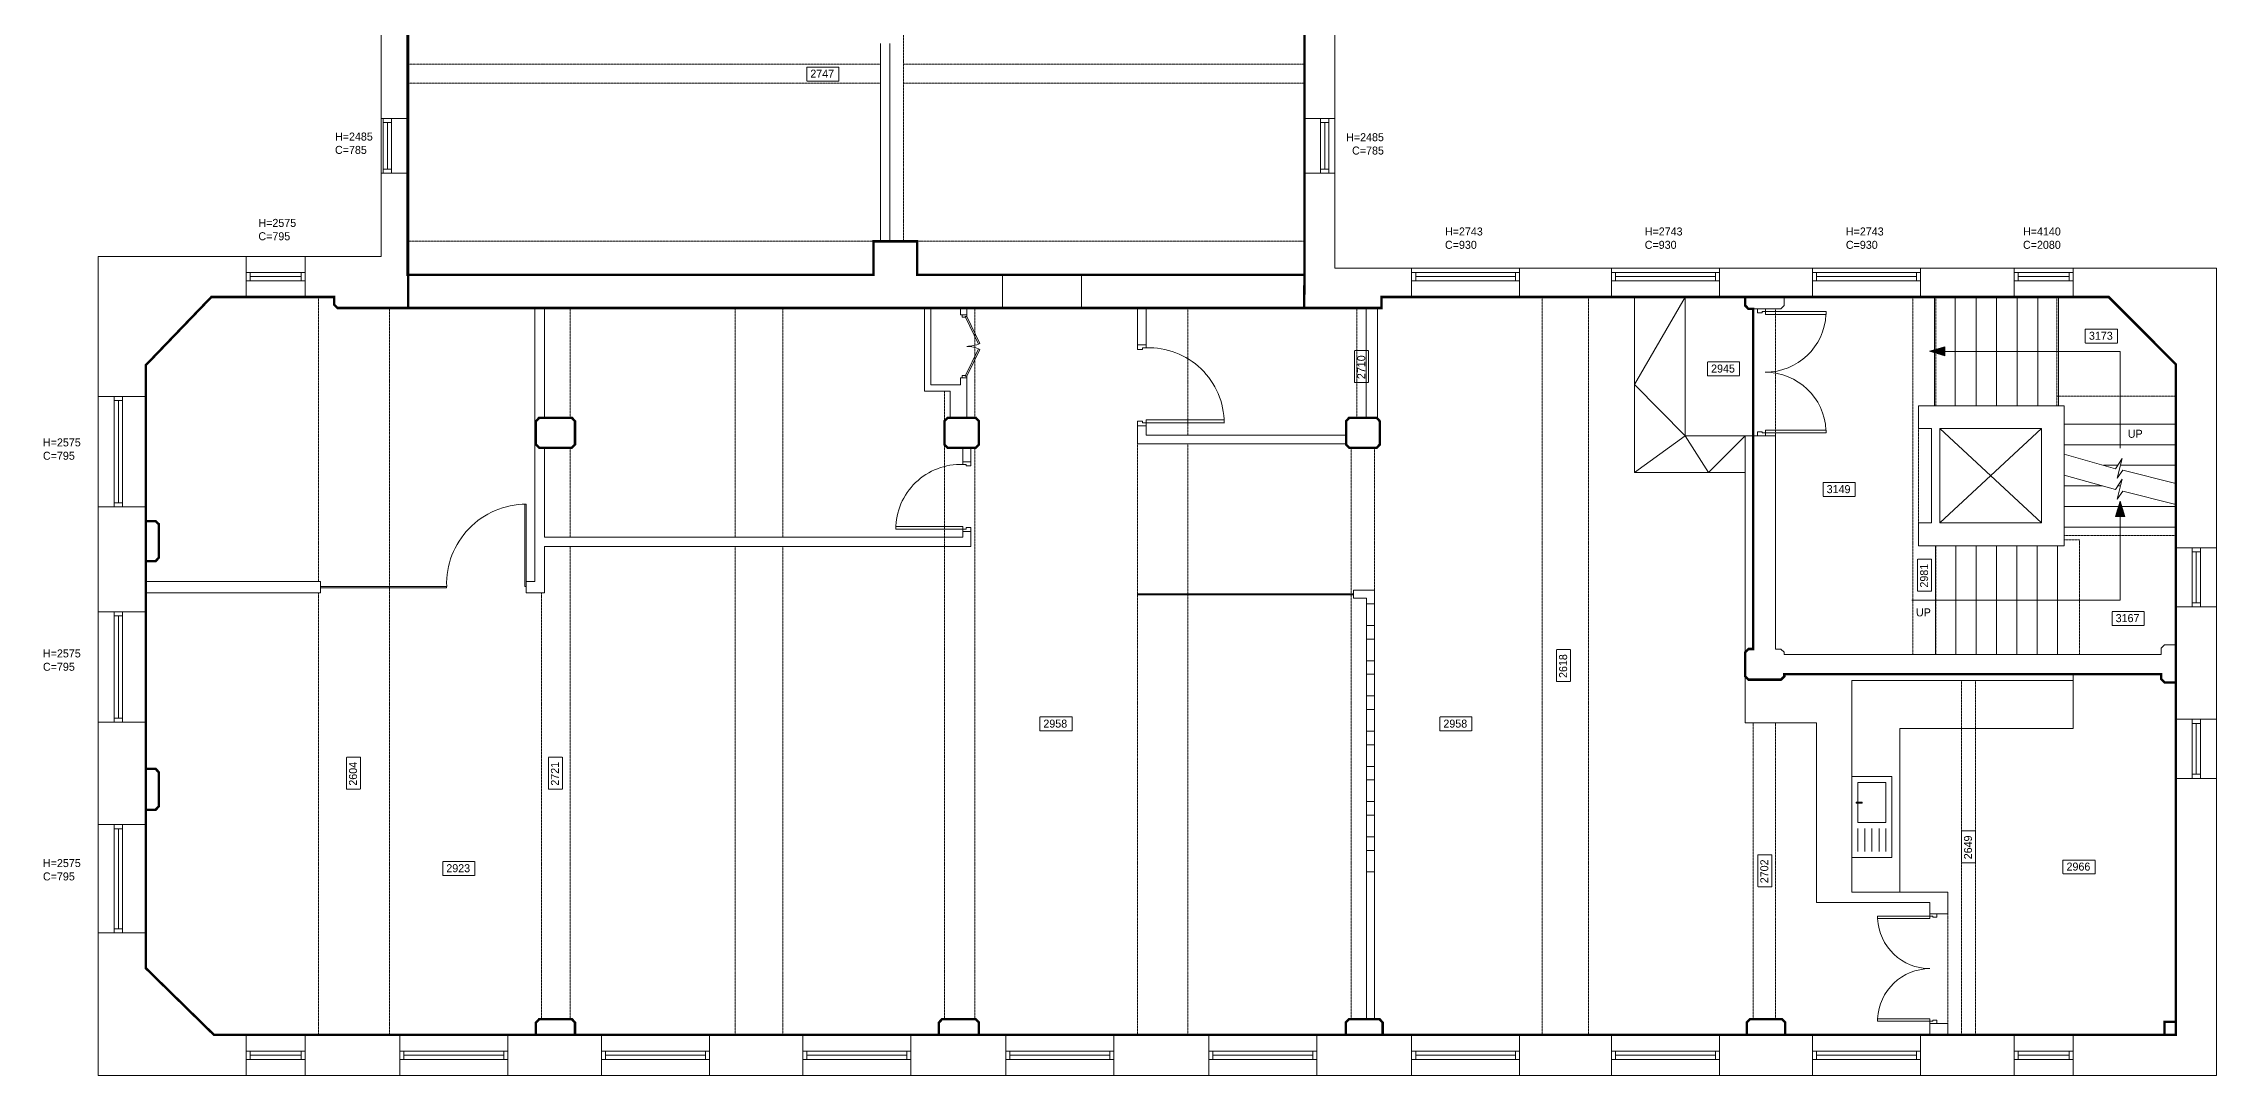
# Model space of a CAD drawing. Header units: millimetres. Extents: x 62976 to 1097852, y -110926 to 167100.
# Drawn here: x 989888 to 1017040, y -27187 to -14289 of the extents above; entities that cross this region are included whole.
import ezdxf

# ---------------------------------------------------------------- set-up
doc = ezdxf.new("R2010")
doc.units = ezdxf.units.MM
doc.linetypes.add('HIDDENX2', pattern=[0.75, 0.5, -0.25])
for name, color, linetype, lineweight in [('BLOCKS', 8, 'Continuous', 15), ('Ceiling', 45, 'HIDDENX2', 15), ('Ceiling tag', 1, 'Continuous', 15), ('GIA', 84, 'Continuous', 15), ('NIA', 30, 'Continuous', 15), ('Partitions', 155, 'Continuous', 15), ('Stairs', 8, 'Continuous', 15), ('WALLS', 7, 'Continuous', 15)]:
    doc.layers.add(name, color=color, linetype=linetype, lineweight=lineweight)
doc.layers.add('Whatch', color=7, linetype='Continuous', lineweight=15, true_color=0xa8a8a8)
doc.styles.add('Century Gothic', font='GOTHIC.TTF')

# ---------------------------------------------------------------- blocks, each defined once
blk = doc.blocks.new('DOUBLE DOOR')
at = {"layer": 'BLOCKS'}
for p, q in [((-1520, -760), (-1555, -760)), ((-1555, -760), (-1555, -860)), ((-1520, -760), (-1520, -800)), ((-1520, -800), (-1505, -800)), ((-1505, -800), (-1505, -860)), ((-15, -800), (-15, -860)), ((0, -800), (-15, -800)), ((0, -760), (35, -760)), ((0, -760), (0, -800)), ((35, -760), (35, -860)), ((-1555, -860), (-1505, -860)), ((35, -860), (-15, -860))]:
    blk.add_line(p, q, dxfattribs=at)
for points in [[(-1485, -760), (-1485, 0), (-1520, 0), (-1520, -760)], [(-35, -760), (-35, 0), (0, 0), (0, -760)]]:
    blk.add_lwpolyline(points, close=True, dxfattribs=at)
for centre, start, end in [((-1521, -761), 0.0439, 87.2558), ((1, -761), 92.7442, 179.9561)]:
    blk.add_arc(centre, 761, start, end, dxfattribs=at)
blk = doc.blocks.new('87')
at = {"layer": 'BLOCKS'}
for p, q in [((1418384, -327528), (1418418, -327528)), ((1418384, -328368), (1418384, -327529)), ((1418418, -327528), (1418418, -328368)), ((1418418, -328368), (1418418, -327528)), ((1417578, -328461), (1417578, -328368)), ((1417608, -328368), (1417578, -328368)), ((1417628, -328461), (1417578, -328461)), ((1417608, -328409), (1417608, -328368)), ((1417628, -328409), (1417608, -328409)), ((1417628, -328461), (1417628, -328409)), ((1418384, -328368), (1418418, -328368)), ((1418398, -328409), (1418418, -328409)), ((1418398, -328461), (1418398, -328409)), ((1418398, -328461), (1418448, -328461)), ((1418418, -328409), (1418418, -328368)), ((1418418, -328368), (1418448, -328368)), ((1418448, -328461), (1418448, -328368))]:
    blk.add_line(p, q, dxfattribs=at)
blk.add_arc((1418422, -328342), 814, 90.2407, 181.8425, dxfattribs=at)
blk = doc.blocks.new('95')
at = {"layer": 'BLOCKS'}
for p, q in [((1512154, -341132), (1512154, -341165)), ((1512221, -341132), (1512154, -341132)), ((1512194, -341155), (1512194, -341165)), ((1512221, -341155), (1512194, -341155)), ((1512221, -341155), (1512200, -341165)), ((1512221, -341155), (1512221, -341132)), ((1512413, -341551), (1512221, -341155)), ((1512194, -341165), (1512154, -341165)), ((1512200, -341165), (1512392, -341561)), ((1512200, -342024), (1512392, -341629)), ((1512413, -341639), (1512221, -342035)), ((1512392, -341561), (1512413, -341551)), ((1512392, -341629), (1512413, -341639)), ((1512154, -342058), (1512154, -342025)), ((1512194, -342025), (1512154, -342025)), ((1512221, -342058), (1512154, -342058)), ((1512194, -342035), (1512194, -342025)), ((1512221, -342035), (1512194, -342035)), ((1512221, -342035), (1512200, -342024)), ((1512221, -342035), (1512221, -342058))]:
    blk.add_line(p, q, dxfattribs=at)
for centre, start, end in [((1512221, -341155), 270, 295.8815), ((1512221, -342035), 64.1185, 90)]:
    blk.add_arc(centre, 440, start, end, dxfattribs=at)
blk = doc.blocks.new('DOOR 840')
at = {"layer": 'BLOCKS'}
for p, q in [((-582, 249), (-582, -591)), ((-582, -591), (-582, 249)), ((-548, 249), (-582, 249)), ((-548, -591), (-548, 248)), ((-612, -691), (-612, -591)), ((-582, -591), (-612, -591)), ((-562, -691), (-612, -691)), ((-548, -591), (-582, -591)), ((-582, -632), (-582, -591)), ((-562, -632), (-582, -632)), ((-562, -691), (-562, -632)), ((208, -632), (228, -632)), ((208, -691), (208, -632)), ((208, -691), (258, -691)), ((228, -632), (228, -591)), ((228, -591), (258, -591)), ((258, -691), (258, -591))]:
    blk.add_line(p, q, dxfattribs=at)
blk.add_arc((-586, -565), 814, 358.1575, 89.7593, dxfattribs=at)
blk = doc.blocks.new('94')
at = {"layer": 'BLOCKS'}
for p, q in [((1508732, -330403), (1507702, -330403)), ((1507702, -330403), (1507702, -330418)), ((1507702, -330418), (1508732, -330418)), ((1508732, -330403), (1508732, -330418))]:
    blk.add_line(p, q, dxfattribs=at)
blk.add_arc((1508700, -330423), 998, 88.1761, 179.7406, dxfattribs=at)
blk = doc.blocks.new('sink kitchenette')
at = {"layer": 'BLOCKS'}
for p, q in [((38392, 131337), (39402, 131337)), ((38392, 130837), (38392, 131337)), ((38467, 131262), (38752, 131262)), ((38467, 131177), (38752, 131177)), ((39327, 131262), (38827, 131262)), ((38827, 131262), (38827, 130912)), ((39327, 130912), (39327, 131262)), ((39402, 131337), (39402, 130837)), ((38467, 131087), (38752, 131087)), ((38467, 130997), (38752, 130997)), ((38752, 130912), (38467, 130912)), ((38827, 130912), (39069, 130912)), ((39069, 130890), (39069, 130967)), ((39084, 130967), (39069, 130967)), ((39069, 130890), (39084, 130890)), ((39084, 130890), (39084, 130967)), ((39084, 130912), (39327, 130912)), ((39402, 130837), (38392, 130837))]:
    blk.add_line(p, q, dxfattribs=at)

msp = doc.modelspace()

# ---------------------------------------------------------------- hatches: boundary and pattern name
at = {"layer": 'Stairs'}
for points in [[(1013646, -18079), (1013646, -18195), (1013453, -18136)], [(1015893, -20202), (1015777, -20202), (1015836, -20009)]]:
    msp.add_hatch(color=256, dxfattribs=at).paths.add_polyline_path(points)

# ---------------------------------------------------------------- linework, layer by layer
at = {"layer": 'BLOCKS'}
for p, q in [((994133, -15226), (994133, -15911)), ((994133, -15277), (994237, -15277)), ((994186, -15277), (994186, -15860)), ((994237, -15226), (994237, -15911)), ((994439, -15226), (994439, -15911)), ((1005644, -15226), (1005644, -15911)), ((1005846, -15226), (1005846, -15911)), ((1005950, -15277), (1005846, -15277)), ((1005897, -15277), (1005897, -15860)), ((1005950, -15226), (1005950, -15911)), ((994133, -15860), (994237, -15860)), ((1005950, -15860), (1005846, -15860)), ((992421, -17458), (992421, -16950)), ((993160, -17458), (993160, -16950)), ((992421, -17152), (993160, -17152)), ((992421, -17256), (993160, -17256)), ((992472, -17256), (992472, -17152)), ((992472, -17203), (993110, -17203)), ((993110, -17256), (993110, -17152)), ((1006983, -17152), (1008333, -17152)), ((1006983, -17256), (1008333, -17256)), ((1007034, -17256), (1007034, -17152)), ((1007034, -17203), (1008283, -17203)), ((1008283, -17256), (1008283, -17152)), ((1009480, -17152), (1010830, -17152)), ((1009480, -17256), (1010830, -17256)), ((1009530, -17256), (1009530, -17152)), ((1009530, -17203), (1010779, -17203)), ((1010779, -17256), (1010779, -17152)), ((1011993, -17152), (1013343, -17152)), ((1011993, -17256), (1013343, -17256)), ((1012043, -17256), (1012043, -17152)), ((1012043, -17203), (1013292, -17203)), ((1013292, -17256), (1013292, -17152)), ((1014511, -17152), (1015250, -17152)), ((1014511, -17256), (1015250, -17256)), ((1014562, -17256), (1014562, -17152)), ((1014562, -17203), (1015199, -17203)), ((1015199, -17256), (1015199, -17152)), ((992421, -17458), (993160, -17458)), ((1006983, -17458), (1008333, -17458)), ((1009480, -17458), (1010830, -17458)), ((1011993, -17458), (1013343, -17458)), ((1014511, -17458), (1015250, -17458)), ((990772, -18701), (990772, -20080)), ((990875, -18701), (990875, -20080)), ((991167, -18701), (991167, -20080)), ((990772, -18751), (990875, -18751)), ((990825, -18751), (990825, -20029)), ((990772, -20029), (990875, -20029)), ((1016532, -20591), (1016532, -21330)), ((1016735, -20591), (1016735, -21330)), ((1016838, -20591), (1016838, -21330)), ((1016735, -20644), (1016838, -20644)), ((1016785, -20644), (1016785, -21279)), ((993352, -21076), (994926, -21076)), ((993352, -21091), (994926, -21091)), ((1003558, -21166), (1003558, -21181)), ((990772, -22772), (990772, -21393)), ((990772, -21443), (990875, -21443)), ((990825, -22721), (990825, -21443)), ((990875, -22772), (990875, -21393)), ((991167, -22772), (991167, -21393)), ((1016735, -21279), (1016838, -21279)), ((990772, -22721), (990875, -22721)), ((1016532, -23474), (1016532, -22735)), ((1016735, -23474), (1016735, -22735)), ((1016735, -22786), (1016838, -22786)), ((1016785, -23421), (1016785, -22786)), ((1016838, -23474), (1016838, -22735)), ((1013084, -22851), (1015247, -22851)), ((1013084, -24894), (1013084, -22851)), ((1016735, -23421), (1016838, -23421)), ((990772, -25405), (990772, -24051)), ((990772, -24102), (990875, -24102)), ((990825, -25355), (990825, -24102)), ((990875, -25405), (990875, -24051)), ((991167, -25405), (991167, -24048)), ((990772, -25355), (990875, -25355)), ((992421, -26679), (993160, -26679)), ((994340, -26679), (995690, -26679)), ((996859, -26679), (998209, -26679)), ((999377, -26679), (1000727, -26679)), ((1001913, -26679), (1003263, -26679)), ((1004449, -26679), (1005799, -26679)), ((1006983, -26679), (1008333, -26679)), ((1009480, -26679), (1010830, -26679)), ((1011993, -26679), (1013343, -26679)), ((1014511, -26679), (1015250, -26679)), ((992421, -26881), (993160, -26881)), ((992421, -26985), (993160, -26985)), ((992472, -26881), (992472, -26985)), ((992472, -26934), (993110, -26934)), ((993110, -26881), (993110, -26985)), ((994340, -26881), (995690, -26881)), ((994340, -26985), (995690, -26985)), ((994391, -26881), (994391, -26985)), ((994391, -26934), (995640, -26934)), ((995640, -26881), (995640, -26985)), ((996859, -26881), (998209, -26881)), ((996859, -26985), (998209, -26985)), ((996910, -26881), (996910, -26985)), ((996910, -26934), (998159, -26934)), ((998159, -26881), (998159, -26985)), ((999377, -26881), (1000727, -26881)), ((999377, -26985), (1000727, -26985)), ((999428, -26881), (999428, -26985)), ((999428, -26934), (1000677, -26934)), ((1000677, -26881), (1000677, -26985)), ((1001913, -26881), (1003263, -26881)), ((1001913, -26985), (1003263, -26985)), ((1001964, -26881), (1001964, -26985)), ((1001964, -26934), (1003213, -26934)), ((1003213, -26881), (1003213, -26985)), ((1004449, -26881), (1005799, -26881)), ((1004449, -26985), (1005799, -26985)), ((1004500, -26881), (1004500, -26985)), ((1004500, -26934), (1005749, -26934)), ((1005749, -26881), (1005749, -26985)), ((1006983, -26881), (1008333, -26881)), ((1006983, -26985), (1008333, -26985)), ((1007034, -26881), (1007034, -26985)), ((1007034, -26934), (1008283, -26934)), ((1008283, -26881), (1008283, -26985)), ((1009480, -26881), (1010830, -26881)), ((1009480, -26985), (1010830, -26985)), ((1009530, -26881), (1009530, -26985)), ((1009530, -26934), (1010779, -26934)), ((1010779, -26881), (1010779, -26985)), ((1011993, -26881), (1013343, -26881)), ((1011993, -26985), (1013343, -26985)), ((1012043, -26881), (1012043, -26985)), ((1012043, -26934), (1013292, -26934)), ((1013292, -26881), (1013292, -26985)), ((1014511, -26881), (1015250, -26881)), ((1014511, -26985), (1015250, -26985)), ((1014562, -26881), (1014562, -26985)), ((1014562, -26934), (1015199, -26934)), ((1015199, -26881), (1015199, -26985))]:
    msp.add_line(p, q, dxfattribs=at)
at = {"layer": 'BLOCKS', "ltscale": 2}
for p, q in [((994926, -21076), (994926, -21091)), ((1006255, -21166), (1003558, -21166)), ((1006255, -21181), (1003558, -21181)), ((1006421, -21563), (1006421, -21293)), ((1006521, -21563), (1006521, -21293)), ((1006421, -22003), (1006421, -21733)), ((1006521, -22003), (1006521, -21733)), ((1006421, -22443), (1006421, -22173)), ((1006521, -22443), (1006521, -22173)), ((1015247, -22251), (1015247, -22851)), ((1006421, -22883), (1006421, -22613)), ((1006521, -22883), (1006521, -22613)), ((1006421, -23323), (1006421, -23053)), ((1006521, -23323), (1006521, -23053)), ((1006421, -23763), (1006421, -23493)), ((1006521, -23763), (1006521, -23493)), ((1006421, -24203), (1006421, -23933)), ((1006521, -24203), (1006521, -23933)), ((1006421, -24643), (1006421, -24373)), ((1006521, -24643), (1006521, -24373))]:
    msp.add_line(p, q, dxfattribs=at)
at = {"layer": 'Ceiling', "ltscale": 2}
for p, q in [((1000633, -9090), (1000633, -16762)), ((1000347, -14548), (994439, -14548)), ((1005644, -14548), (1000633, -14548)), ((1000347, -14786), (994439, -14786)), ((1005644, -14786), (1000633, -14786)), ((1000261, -16762), (994439, -16762)), ((1000806, -16762), (1005644, -16762)), ((993324, -17458), (993324, -21012)), ((994213, -17595), (994213, -26679)), ((996470, -18967), (996470, -17595)), ((998531, -20459), (998531, -17595)), ((999127, -20459), (999127, -17595)), ((1001527, -18967), (1001527, -17595)), ((1004187, -19185), (1004187, -17595)), ((1006299, -17595), (1006299, -18967)), ((1008616, -17458), (1008616, -26679)), ((1009192, -17458), (1009192, -26679)), ((1011528, -19191), (1011528, -17605)), ((1013244, -17458), (1013244, -21927)), ((1013534, -17458), (1013534, -18818)), ((1015043, -18818), (1015043, -17458)), ((1001146, -18635), (1001146, -19009)), ((1015043, -18698), (1016532, -18698)), ((1013316, -19103), (1013316, -20282)), ((996470, -20459), (996470, -19342)), ((1001146, -19302), (1001146, -26482)), ((1001527, -26482), (1001527, -19342)), ((1003558, -19293), (1003558, -21166)), ((1004187, -21166), (1004187, -19293)), ((1006228, -19342), (1006228, -21166)), ((1006520, -19342), (1006520, -21123)), ((996470, -26482), (996470, -20575)), ((998531, -26679), (998531, -20575)), ((999127, -26679), (999127, -20575)), ((1013534, -20566), (1013534, -21927)), ((1015138, -20438), (1016532, -20438)), ((1015138, -20494), (1015330, -20494)), ((1015330, -20494), (1015330, -21927)), ((993324, -21156), (993324, -26679)), ((996110, -21156), (996110, -26482)), ((1003558, -21181), (1003558, -26679)), ((1004187, -26679), (1004187, -21181)), ((1006228, -21181), (1006228, -26482)), ((1013853, -26679), (1013853, -22251)), ((1014029, -26679), (1014029, -22251)), ((1011252, -22780), (1011252, -26482)), ((1011528, -22780), (1011528, -26482)), ((1013684, -25166), (1013684, -26537))]:
    msp.add_line(p, q, dxfattribs=at)
at = {"layer": 'Ceiling'}
for points in [[(999426, -14585), (999827, -14585), (999827, -14759), (999426, -14759)], [(1015401, -17860), (1015803, -17860), (1015803, -18034), (1015401, -18034)], [(1006271, -18528), (1006271, -18127), (1006446, -18127), (1006446, -18528)], [(1010680, -18270), (1011082, -18270), (1011082, -18444), (1010680, -18444)], [(1012124, -19777), (1012526, -19777), (1012526, -19951), (1012124, -19951)], [(1013304, -21134), (1013304, -20732), (1013478, -20732), (1013478, -21134)], [(1015736, -21389), (1016137, -21389), (1016137, -21564), (1015736, -21564)], [(1008794, -22263), (1008794, -21862), (1008969, -21862), (1008969, -22263)], [(1002338, -22706), (1002740, -22706), (1002740, -22881), (1002338, -22881)], [(1007335, -22706), (1007737, -22706), (1007737, -22881), (1007335, -22881)], [(993674, -23610), (993674, -23208), (993849, -23208), (993849, -23610)], [(996197, -23610), (996197, -23208), (996372, -23208), (996372, -23610)], [(1013853, -24529), (1013853, -24127), (1014027, -24127), (1014027, -24529)], [(1011307, -24829), (1011307, -24427), (1011482, -24427), (1011482, -24829)], [(994878, -24514), (995279, -24514), (995279, -24689), (994878, -24689)], [(1015121, -24494), (1015523, -24494), (1015523, -24668), (1015121, -24668)]]:
    msp.add_lwpolyline(points, close=True, dxfattribs=at)
at = {"layer": 'GIA', "ltscale": 2, "const_width": 30}
msp.add_lwpolyline([(1005644, -639), (1005644, -17182), (1005641, -17595), (1006146, -17595), (1006606, -17595), (1006606, -17458), (1015693, -17458), (1016532, -18298), (1016532, -26679), (992019, -26679), (991167, -25845), (991167, -18310), (991986, -17458), (993522, -17458), (993522, -17555), (993563, -17595), (994445, -17595), (994444, -17096), (994444, -10139)], dxfattribs=at)
at = {"layer": 'NIA', "ltscale": 2, "const_width": 30}
for points in [[(1005644, -639), (1000777, -639), (1000777, -758), (1000244, -758), (1000244, -639), (995362, -639), (995362, -9336), (995253, -9336), (995253, -10139), (994439, -10139), (994439, -17182), (1000261, -17182), (1000261, -16762), (1000806, -16762), (1000806, -17182), (1005644, -17182)], [(993563, -17595), (993522, -17555), (993522, -17458), (991986, -17458), (991167, -18310), (991167, -20258), (991290, -20258), (991330, -20297), (991330, -20716), (991290, -20758), (991167, -20758), (991167, -23355), (991290, -23355), (991330, -23397), (991330, -23824), (991290, -23865), (991167, -23865), (991167, -25845), (992019, -26679), (996042, -26679), (996042, -26524), (996083, -26482), (996490, -26482), (996530, -26524), (996530, -26679), (1001077, -26679), (1001077, -26524), (1001117, -26482), (1001537, -26482), (1001577, -26524), (1001577, -26679), (1006161, -26679), (1006161, -26524), (1006201, -26482), (1006582, -26482), (1006621, -26524), (1006621, -26679), (1011171, -26679), (1011171, -26524), (1011211, -26482), (1011609, -26482), (1011651, -26524), (1011651, -26679), (1016391, -26679), (1016391, -26516), (1016532, -26516), (1016532, -22274), (1016390, -22274), (1016350, -22232), (1016350, -22171), (1015247, -22171), (1011640, -22171), (1011640, -22199), (1011598, -22240), (1011191, -22240), (1011152, -22199), (1011152, -21898), (1011191, -21857), (1011252, -21857), (1011252, -17605), (1011191, -17605), (1011152, -17565), (1011152, -17458), (1006606, -17458), (1006606, -17595)], [(996042, -19302), (996042, -19009), (996083, -18967), (996490, -18967), (996530, -19009), (996530, -19302), (996490, -19342), (996083, -19342)], [(1001146, -19302), (1001146, -19009), (1001186, -18967), (1001537, -18967), (1001577, -19009), (1001577, -19302), (1001537, -19342), (1001186, -19342)], [(1006164, -19302), (1006164, -19009), (1006203, -18967), (1006546, -18967), (1006585, -19009), (1006585, -19302), (1006546, -19342), (1006203, -19342)]]:
    msp.add_lwpolyline(points, close=True, dxfattribs=at)
at = {"layer": 'Partitions', "ltscale": 2}
for p, q in [((1000347, -14289), (1000347, -16762)), ((1000462, -14289), (1000462, -16762))]:
    msp.add_line(p, q, dxfattribs=at)
at = {"layer": 'Partitions'}
for p, q in [((996030, -17595), (996030, -21012)), ((996148, -17595), (996148, -18967)), ((1000896, -18635), (1000896, -17595)), ((1001425, -17595), (1001425, -17681)), ((1003558, -17595), (1003558, -18057)), ((1003666, -17595), (1003666, -18057)), ((1006416, -17595), (1006416, -18967)), ((1006558, -17595), (1006558, -18980)), ((1001218, -18635), (1000896, -18635)), ((1001218, -18635), (1001218, -18967)), ((1001425, -18469), (1001425, -18967)), ((1003558, -19068), (1003558, -19293)), ((1003666, -19068), (1003666, -19185)), ((1006164, -19185), (1003666, -19185)), ((1011152, -19191), (1011152, -22780)), ((1011152, -19191), (1011252, -19191)), ((996148, -19342), (996148, -20459)), ((1001377, -19342), (1001377, -19520)), ((1001477, -19342), (1001477, -19520)), ((1003558, -19293), (1006164, -19293)), ((1001377, -20459), (996148, -20459)), ((996148, -20575), (996148, -21156)), ((996148, -20575), (1001477, -20575)), ((1001377, -20390), (1001377, -20459)), ((1001477, -20390), (1001477, -20575)), ((991167, -21012), (993352, -21012)), ((991167, -21156), (993352, -21156)), ((993352, -21012), (993352, -21156)), ((995919, -21012), (996030, -21012)), ((995919, -21012), (995919, -21156)), ((995919, -21156), (996148, -21156)), ((1006521, -21123), (1006255, -21123)), ((1006255, -21123), (1006255, -21223)), ((1006521, -21293), (1006521, -21123)), ((1006421, -21223), (1006255, -21223)), ((1006421, -21293), (1006421, -21223)), ((1006521, -21293), (1006421, -21293)), ((1006421, -21733), (1006421, -21563)), ((1006521, -21563), (1006421, -21563)), ((1006521, -21733), (1006521, -21563)), ((1006521, -21733), (1006421, -21733)), ((1006421, -22173), (1006421, -22003)), ((1006521, -22003), (1006421, -22003)), ((1006521, -22173), (1006421, -22173)), ((1006521, -22173), (1006521, -22003)), ((1012484, -22251), (1015247, -22251)), ((1012484, -24894), (1012484, -22251)), ((1015247, -22251), (1015247, -22171)), ((1006421, -22613), (1006421, -22443)), ((1006521, -22443), (1006421, -22443)), ((1006521, -22613), (1006521, -22443)), ((1006521, -22613), (1006421, -22613)), ((1012044, -22780), (1011152, -22780)), ((1012044, -25024), (1012044, -22780)), ((1006421, -23053), (1006421, -22883)), ((1006521, -22883), (1006421, -22883)), ((1006521, -23053), (1006421, -23053)), ((1006521, -23053), (1006521, -22883)), ((1006421, -23493), (1006421, -23323)), ((1006521, -23323), (1006421, -23323)), ((1006521, -23493), (1006521, -23323)), ((1006521, -23493), (1006421, -23493)), ((1006421, -23933), (1006421, -23763)), ((1006521, -23763), (1006421, -23763)), ((1006521, -23933), (1006521, -23763)), ((1006521, -23933), (1006421, -23933)), ((1006421, -24373), (1006421, -24203)), ((1006521, -24203), (1006421, -24203)), ((1006521, -24373), (1006421, -24373)), ((1006521, -24373), (1006521, -24203)), ((1006421, -26482), (1006421, -24643)), ((1006521, -24643), (1006421, -24643)), ((1006521, -26482), (1006521, -24643)), ((1012484, -24894), (1013684, -24894)), ((1013684, -25166), (1013684, -24894)), ((1012044, -25024), (1013459, -25024)), ((1013459, -25166), (1013459, -25024)), ((1013459, -25166), (1013684, -25166)), ((1013459, -26679), (1013459, -26537)), ((1013459, -26537), (1013684, -26537)), ((1013684, -26679), (1013684, -26537))]:
    msp.add_line(p, q, dxfattribs=at)
at = {"layer": 'Stairs', "ltscale": 2}
for p, q in [((1009767, -17458), (1009767, -19649)), ((1009767, -18553), (1010402, -17458)), ((1010402, -17458), (1010402, -19191)), ((1009767, -18553), (1010402, -19191)), ((1010402, -19191), (1009767, -19649)), ((1011152, -19191), (1010402, -19191)), ((1010692, -19649), (1010402, -19191)), ((1011152, -19191), (1010692, -19649)), ((1011152, -19649), (1009767, -19649))]:
    msp.add_line(p, q, dxfattribs=at)
at = {"layer": 'Stairs'}
for p, q in [((1013518, -18818), (1013518, -17458)), ((1013776, -18818), (1013776, -17458)), ((1014035, -18818), (1014035, -17458)), ((1014293, -18818), (1014293, -17458)), ((1014551, -18818), (1014551, -17458)), ((1014809, -18818), (1014809, -17458)), ((1015067, -18818), (1015067, -17458)), ((1013646, -18079), (1013453, -18136)), ((1013646, -18195), (1013453, -18136)), ((1013646, -18079), (1013646, -18195)), ((1015835, -18137), (1013646, -18137)), ((1015835, -19345), (1015835, -18137)), ((1015138, -19047), (1016532, -19047)), ((1015138, -19304), (1016532, -19304)), ((1015777, -19604), (1015138, -19423)), ((1015863, -19474), (1015777, -19604)), ((1015798, -19723), (1015863, -19474)), ((1015777, -19865), (1015138, -19685)), ((1015138, -19818), (1015613, -19818)), ((1015627, -19561), (1015805, -19561)), ((1015863, -19735), (1015777, -19865)), ((1015871, -19622), (1015798, -19723)), ((1015798, -19984), (1015863, -19735)), ((1015808, -19818), (1015841, -19818)), ((1015840, -19561), (1016532, -19561)), ((1016532, -19788), (1015871, -19622)), ((1015138, -20076), (1016532, -20076)), ((1015777, -20202), (1015836, -20009)), ((1015871, -19883), (1015798, -19984)), ((1015893, -20202), (1015836, -20009)), ((1016532, -20049), (1015871, -19883)), ((1016532, -20333), (1015138, -20333)), ((1015893, -20202), (1015777, -20202)), ((1015835, -21246), (1015835, -20202)), ((1013527, -20566), (1013527, -21927)), ((1013782, -20566), (1013782, -21927)), ((1014036, -20566), (1014036, -21927)), ((1014291, -20566), (1014291, -21927)), ((1014545, -20566), (1014545, -21927)), ((1014800, -20566), (1014800, -21927)), ((1015054, -20566), (1015054, -21927)), ((1013234, -21246), (1015835, -21246))]:
    msp.add_line(p, q, dxfattribs=at)
at = {"layer": 'WALLS'}
for p, q in [((994439, -14146), (994439, -15226)), ((1005644, -14146), (1005644, -15226)), ((994439, -15226), (994110, -15226)), ((1005644, -15226), (1006024, -15226)), ((994110, -15911), (994439, -15911)), ((994439, -15911), (994439, -17182)), ((1005644, -15911), (1005644, -17182)), ((1006024, -15911), (1005644, -15911)), ((1000261, -17182), (1000261, -16762)), ((1000806, -16762), (1000261, -16762)), ((1006983, -17097), (1006983, -17458)), ((1008333, -17458), (1008333, -17097)), ((1009480, -17097), (1009480, -17458)), ((1010830, -17458), (1010830, -17097)), ((1011993, -17097), (1011993, -17458)), ((1013343, -17458), (1013343, -17097)), ((1014511, -17097), (1014511, -17458)), ((1015250, -17097), (1015250, -17458)), ((1000261, -17182), (994439, -17182)), ((1001871, -17182), (1000806, -17182)), ((1001871, -17182), (1001871, -17595)), ((1005644, -17182), (1002857, -17182)), ((1002857, -17182), (1002857, -17595)), ((992421, -17458), (991985, -17458)), ((993160, -17458), (993522, -17458)), ((993522, -17555), (993522, -17458)), ((993563, -17595), (993522, -17555)), ((1001871, -17595), (993563, -17595)), ((1006606, -17595), (1002857, -17595)), ((1006606, -17595), (1006606, -17458)), ((1006606, -17458), (1006983, -17458)), ((1008333, -17458), (1009480, -17458)), ((1010830, -17458), (1011152, -17458)), ((1011152, -17565), (1011152, -17458)), ((1011191, -17605), (1011152, -17565)), ((1011191, -17605), (1011598, -17605)), ((1011598, -17605), (1011640, -17565)), ((1011640, -17565), (1011640, -17458)), ((1011640, -17458), (1011993, -17458)), ((1013343, -17458), (1014511, -17458)), ((1015250, -17458), (1015693, -17458)), ((1016532, -18298), (1015693, -17458)), ((991167, -18310), (991167, -18701)), ((1016532, -20591), (1016532, -18298)), ((990570, -18701), (991167, -18701)), ((996042, -19009), (996083, -18967)), ((996083, -18967), (996490, -18967)), ((996490, -18967), (996530, -19009)), ((1001186, -18967), (1001146, -19009)), ((1001537, -18967), (1001186, -18967)), ((1001577, -19009), (1001537, -18967)), ((1006203, -18967), (1006164, -19009)), ((1006585, -19009), (1006546, -18967)), ((1013316, -18818), (1015138, -18818)), ((1013316, -19103), (1013316, -18818)), ((1015138, -18818), (1015138, -20566)), ((996042, -19302), (996042, -19009)), ((996530, -19009), (996530, -19302)), ((1001146, -19009), (1001146, -19302)), ((1001577, -19009), (1001577, -19302)), ((1006164, -19009), (1006164, -19302)), ((1006585, -19009), (1006585, -19302)), ((1011252, -19191), (1011252, -21857)), ((1011252, -19191), (1011528, -19191)), ((1011528, -19191), (1011528, -21857)), ((1013316, -19103), (1013481, -19103)), ((1013481, -20282), (1013481, -19103)), ((996083, -19342), (996042, -19302)), ((996083, -19342), (996490, -19342)), ((996530, -19302), (996490, -19342)), ((1001146, -19302), (1001186, -19342)), ((1001186, -19342), (1001537, -19342)), ((1001537, -19342), (1001577, -19302)), ((1006164, -19302), (1006203, -19342)), ((1006546, -19342), (1006203, -19342)), ((1006546, -19342), (1006585, -19302)), ((990570, -20080), (991167, -20080)), ((991167, -20080), (991167, -20258)), ((991167, -20258), (991290, -20258)), ((991290, -20258), (991330, -20297)), ((991330, -20297), (991330, -20716)), ((1013316, -20566), (1013316, -20282)), ((1013316, -20282), (1013481, -20282)), ((1013316, -20566), (1015138, -20566)), ((1016532, -20591), (1017040, -20591)), ((991167, -20758), (991167, -21393)), ((991167, -20758), (991290, -20758)), ((991290, -20758), (991330, -20716)), ((990570, -21393), (991167, -21393)), ((1016532, -21805), (1016532, -21330)), ((1016532, -21330), (1017040, -21330)), ((1011152, -21898), (1011191, -21857)), ((1011152, -21898), (1011152, -22199)), ((1011191, -21857), (1011252, -21857)), ((1011528, -21857), (1011598, -21857)), ((1011640, -21898), (1011598, -21857)), ((1011640, -21927), (1011640, -21898)), ((1016350, -21927), (1011640, -21927)), ((1016350, -21847), (1016390, -21805)), ((1016350, -21847), (1016350, -21927)), ((1016390, -21805), (1016532, -21805)), ((1011152, -22199), (1011191, -22240)), ((1011191, -22240), (1011598, -22240)), ((1011640, -22199), (1011598, -22240)), ((1011640, -22171), (1016350, -22171)), ((1011640, -22171), (1011640, -22199)), ((1016350, -22171), (1016350, -22232)), ((1016390, -22274), (1016350, -22232)), ((1016532, -22274), (1016390, -22274)), ((1016532, -22735), (1016532, -22274)), ((990570, -22772), (991167, -22772)), ((991167, -22772), (991167, -23355)), ((1016532, -22735), (1017040, -22735)), ((991167, -23355), (991290, -23355)), ((991330, -23397), (991290, -23355)), ((991330, -23824), (991330, -23397)), ((1016532, -26516), (1016532, -23474)), ((1016532, -23474), (1017040, -23474)), ((991290, -23865), (991167, -23865)), ((991167, -23865), (991167, -24051)), ((991330, -23824), (991290, -23865)), ((991167, -24051), (990570, -24051)), ((991167, -25405), (990570, -25405)), ((991167, -25845), (991167, -25405)), ((996042, -26524), (996083, -26482)), ((996042, -26679), (996042, -26524)), ((996083, -26482), (996490, -26482)), ((996530, -26524), (996490, -26482)), ((996530, -26679), (996530, -26524)), ((1001117, -26482), (1001077, -26524)), ((1001077, -26679), (1001077, -26524)), ((1001537, -26482), (1001117, -26482)), ((1001537, -26482), (1001577, -26524)), ((1001577, -26679), (1001577, -26524)), ((1006161, -26524), (1006201, -26482)), ((1006161, -26679), (1006161, -26524)), ((1006201, -26482), (1006582, -26482)), ((1006621, -26524), (1006582, -26482)), ((1006621, -26679), (1006621, -26524)), ((1011211, -26482), (1011171, -26524)), ((1011171, -26679), (1011171, -26524)), ((1011609, -26482), (1011211, -26482)), ((1011609, -26482), (1011651, -26524)), ((1011651, -26679), (1011651, -26524)), ((1016391, -26516), (1016532, -26516)), ((1016391, -26679), (1016391, -26516)), ((992019, -26679), (992421, -26679)), ((992421, -26679), (992421, -27187)), ((993160, -26679), (993160, -27187)), ((993160, -26679), (994340, -26679)), ((994340, -26679), (994340, -27187)), ((995690, -26679), (996042, -26679)), ((995690, -27187), (995690, -26679)), ((996530, -26679), (996859, -26679)), ((996859, -26679), (996859, -27187)), ((998209, -26679), (999377, -26679)), ((998209, -27187), (998209, -26679)), ((999377, -26679), (999377, -27187)), ((1001077, -26679), (1000727, -26679)), ((1000727, -27187), (1000727, -26679)), ((1001577, -26679), (1001913, -26679)), ((1001913, -26679), (1001913, -27187)), ((1003263, -26679), (1004449, -26679)), ((1003263, -27187), (1003263, -26679)), ((1004449, -26679), (1004449, -27187)), ((1005799, -26679), (1006161, -26679)), ((1005799, -27187), (1005799, -26679)), ((1006621, -26679), (1006983, -26679)), ((1006983, -27187), (1006983, -26679)), ((1008333, -26679), (1008333, -27187)), ((1008333, -26679), (1009480, -26679)), ((1009480, -27187), (1009480, -26679)), ((1010830, -26679), (1010830, -27187)), ((1011171, -26679), (1010830, -26679)), ((1011993, -26679), (1011651, -26679)), ((1011993, -27187), (1011993, -26679)), ((1013343, -26679), (1014511, -26679)), ((1013343, -26679), (1013343, -27187)), ((1014511, -27187), (1014511, -26679)), ((1015250, -27187), (1015250, -26679)), ((1015250, -26679), (1016391, -26679))]:
    msp.add_line(p, q, dxfattribs=at)
at = {"layer": 'WALLS', "ltscale": 2}
for p, q in [((1000806, -17182), (1000806, -16762)), ((991167, -18310), (991986, -17458)), ((1006546, -18967), (1006203, -18967)), ((991167, -25845), (992019, -26679))]:
    msp.add_line(p, q, dxfattribs=at)
at = {"layer": 'Whatch'}
for p, q in [((1006024, -17097), (1006024, -639)), ((994110, -16950), (994110, -9824)), ((990570, -27187), (990570, -16950)), ((994110, -16950), (990570, -16950)), ((1006024, -17097), (1017040, -17097)), ((1017040, -27187), (1017040, -17097)), ((1000976, -18555), (1000976, -17595)), ((1001345, -17595), (1001345, -17681)), ((1001345, -18555), (1000976, -18555)), ((1001345, -18469), (1001345, -18555)), ((1013583, -20282), (1013583, -19103)), ((1013583, -19103), (1014854, -19103)), ((1013583, -20282), (1014854, -19103)), ((1013583, -19103), (1014854, -20282)), ((1014854, -19103), (1014854, -20282)), ((1014854, -20282), (1013583, -20282)), ((1017040, -27187), (990570, -27187))]:
    msp.add_line(p, q, dxfattribs=at)
at = {"layer": 'Whatch', "ltscale": 2}
for p, q in [((1001425, -17681), (1001345, -17681)), ((1001425, -18469), (1001345, -18469))]:
    msp.add_line(p, q, dxfattribs=at)

# ---------------------------------------------------------------- block references
at = {"layer": 'BLOCKS'}
for p, xscale, yscale, zscale, rotation in [((1012161, -19156), 0.9974842767295229, 0.9974842767295229, 0.9974842767295229, 270), ((1012804, -26507), -0.8626069430902912, 0.8626069430902912, 0.8626069430902912, 90)]:
    msp.add_blockref('DOUBLE DOOR', p, dxfattribs=dict(at, xscale=xscale, yscale=yscale, zscale=zscale, rotation=rotation))
at = {"layer": 'BLOCKS', "rotation": 90}
msp.add_blockref('DOOR 840', (1000786, -19777), dxfattribs=at)
at = {"layer": 'BLOCKS', "xscale": -1}
for name, p, rotation in [('94', (665501, 1487656), 90), ('sink kitchenette', (881647, -62853), 270)]:
    msp.add_blockref(name, p, dxfattribs=dict(at, rotation=rotation))
at = {"layer": 'WALLS', "xscale": 0.85, "yscale": 0.85, "zscale": 0.85}
msp.add_blockref('95', (-283962, 272281), dxfattribs=at)
at = {"layer": 'WALLS', "xscale": 1.161290322580645, "yscale": 1.161290322580645, "zscale": 1.161290322580645, "rotation": 270}
msp.add_blockref('87', (1384997, 1628163), dxfattribs=at)

# ---------------------------------------------------------------- texts
at = {"layer": 'Ceiling', "char_height": 100, "width": 730.14, "attachment_point": 1, "style": 'Century Gothic'}
for s, insert in [('2747', (999470, -14617)), ('3173', (1015446, -17892)), ('2945', (1010725, -18302)), ('3149', (1012169, -19809)), ('3167', (1015780, -21421)), ('2958', (1002382, -22739)), ('2958', (1007380, -22739)), ('2923', (994922, -24546)), ('2966', (1015166, -24526))]:
    msp.add_mtext(s, dxfattribs=dict(at, insert=insert))
at = {"layer": 'Ceiling', "char_height": 100, "width": 730.14, "attachment_point": 1, "rotation": 90, "style": 'Century Gothic'}
for s, insert in [('2710', (1006304, -18484)), ('2981', (1013336, -21089)), ('2618', (1008826, -22219)), ('2604', (993706, -23565)), ('2721', (996229, -23565)), ('2649', (1013885, -24485)), ('2702', (1011340, -24784))]:
    msp.add_mtext(s, dxfattribs=dict(at, insert=insert))
at = {"layer": 'Ceiling tag', "char_height": 100, "width": 730.14, "style": 'Century Gothic'}
for s, insert, attachment_point in [('H=2485\\PC=785', (993531, -15671), 7), ('H=2485\\PC=785', (1006637, -15679), 9), ('H=2575\\PC=795', (992574, -16750), 7), ('H=2743\\PC=930', (1007400, -16589), 1), ('H=2743\\PC=930', (1009896, -16589), 1), ('H=2743\\PC=930', (1012409, -16589), 1), ('H=4140\\PC=2080', (1014622, -16589), 1), ('H=2575\\PC=795', (989882, -19493), 7), ('H=2575\\PC=795', (989882, -22130), 7), ('H=2575\\PC=795', (989882, -24750), 7)]:
    msp.add_mtext(s, dxfattribs=dict(at, insert=insert, attachment_point=attachment_point))
at = {"layer": 'Stairs', "char_height": 100, "width": 1430, "attachment_point": 1, "style": 'Century Gothic'}
for insert in [(1015932, -19117), (1013285, -21349)]:
    msp.add_mtext('UP', dxfattribs=dict(at, insert=insert))

doc.saveas('drawing.dxf')
